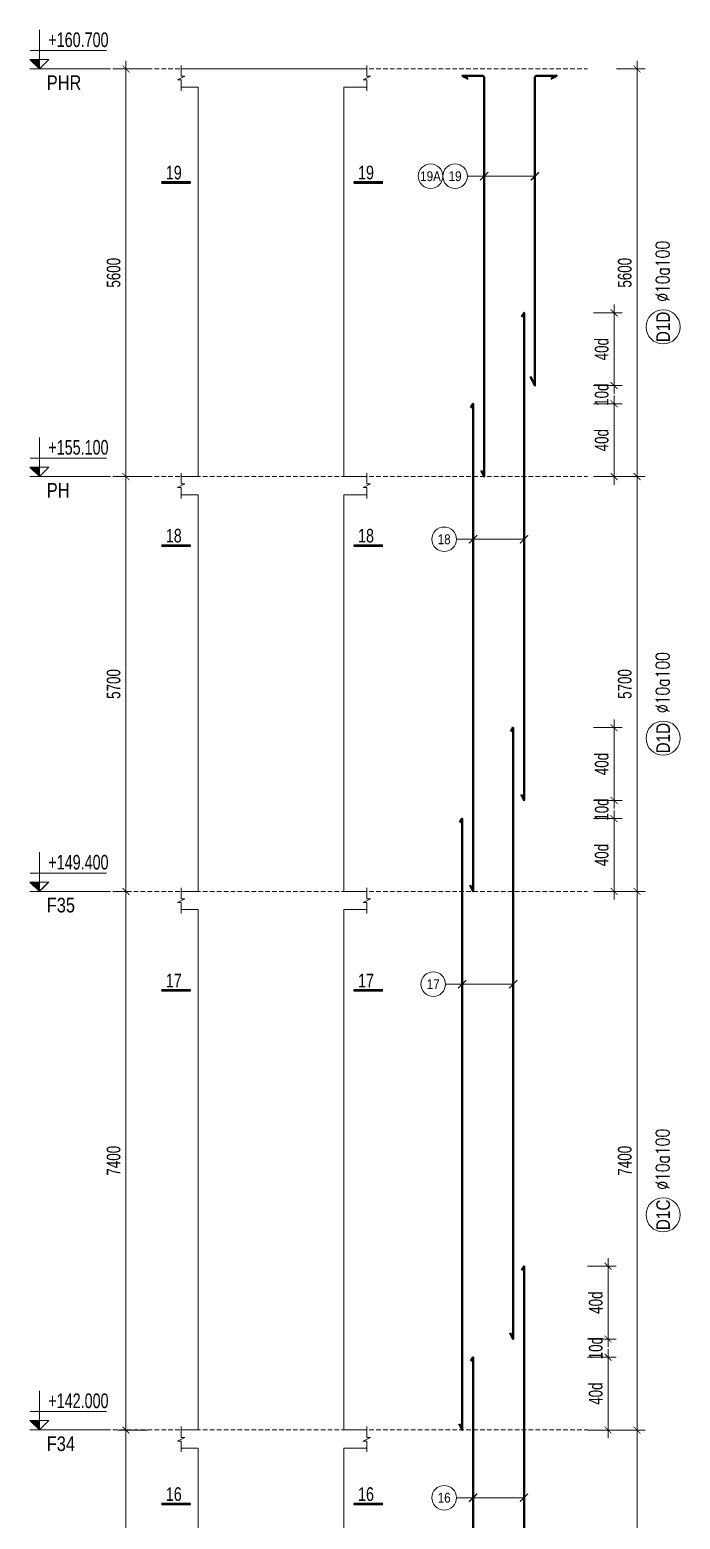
# Model space of a CAD drawing. Header units: millimetres. Extents: x 415878 to 795945, y 85573 to 378758.
# Drawn here: x 762601 to 771544, y 357393 to 377857 of the extents above; entities that cross this region are included whole.
import ezdxf
from ezdxf.enums import TextEntityAlignment as Align
from ezdxf.xclip import XClip

# ---------------------------------------------------------------- set-up
doc = ezdxf.new("R2010")
doc.units = ezdxf.units.MM
doc.linetypes.add('DASHED2', pattern=[9.525, 6.35, -3.175])
doc.layers.get('0').update_dxf_attribs({"lineweight": 20})
doc.layers.get('Defpoints').update_dxf_attribs({"color": 151, "lineweight": 9})
for name, color, linetype, lineweight in [('NDC_S_ANNO', 7, 'Continuous', 20), ('NDC_S_CONTINUOUS', 3, 'Continuous', 20), ('NDC_S_DIM', 1, 'Continuous', 15), ('NDC_S_ENG TITLE', 3, 'Continuous', 20), ('NDC_S_HATCH MATERIAL', 8, 'Continuous', 13), ('NDC_S_LEADER', 1, 'Continuous', 15), ('NDC_S_REBAR NO.', 7, 'Continuous', 20), ('NDC_S_REBAR NO. BOX', 1, 'Continuous', 9), ('NDC_S_STIRRUP', 4, 'Continuous', 40), ('NDC_S_TEXT SYMBOL', 7, 'Continuous', 20), ('NDC_S_VN TEXT', 7, 'Continuous', 20)]:
    doc.layers.add(name, color=color, linetype=linetype, lineweight=lineweight)
doc.styles.add('NDC_ANNO', font='', dxfattribs={"width": 0.8})
doc.styles.add('NDC_ARIAL', font='arial.ttf', dxfattribs={"width": 0.85})
doc.styles.add('NDC_DIM', font='', dxfattribs={"width": 0.75})
doc.styles.add('NDC_ROMANS', font='romans.shx', dxfattribs={"width": 0.7})
doc.styles.add('NDC_VIE TXT', font='arial.ttf', dxfattribs={"width": 0.8})
doc.styles.get('NDC_ANNO').set_extended_font_data('Dotum')
doc.styles.get('NDC_DIM').set_extended_font_data('Dotum')
doc.dimstyles.new('NDC_dim_75', dxfattribs={"dimscale": 75, "dimtxt": 2.5, "dimasz": 1.5, "dimexe": 1.5, "dimexo": 2.5, "dimgap": 1, "dimtad": 1, "dimdec": 0, "dimzin": 0, "dimdsep": 46, "dimtxsty": 'NDC_DIM', "dimblk": 'DIMMARK', "dimcen": 0.09, "dimdle": 1.2, "dimclrd": 1, "dimclre": 1, "dimclrt": 3, "dimadec": 0, "dimazin": 0, "dimtfac": 1, "dimtdec": 0, "dimtix": 1, "dimtofl": 0, "dimtmove": 0, "dimatfit": 3, "dimfxl": 8, "dimfxlon": 1, "dimtolj": 1, "dimtzin": 0, "dimarcsym": 0})

# ---------------------------------------------------------------- blocks, each defined once
blk = doc.blocks.new('DIMMARK')
at = {"layer": 'NDC_S_DIM', "color": 1}
blk.add_line((-1.5, 0), (1, 0), dxfattribs=at)
at = {"layer": 'NDC_S_DIM', "color": 2, "const_width": 0.1}
blk.add_lwpolyline([(-0.42, -0.42), (0.42, 0.42)], dxfattribs=at)
blk = doc.blocks.new('*D697')
at = {"layer": 'Defpoints', "color": 0, "transparency": 16777216}
for p in [(477508, 243329), (477993, 243329), (477993, 239629)]:
    blk.add_point(p, dxfattribs=at)
at = {"layer": 'NDC_S_HATCH MATERIAL', "color": 1, "lineweight": -2, "transparency": 16777216}
for p, q in [((477805, 243329), (477395, 243329)), ((477508, 239742), (477508, 243217)), ((477805, 239629), (477395, 239629))]:
    blk.add_line(p, q, dxfattribs=at)
at = {"layer": 'NDC_S_HATCH MATERIAL', "color": 1, "lineweight": -2, "transparency": 16777216, "xscale": 112.5, "yscale": 112.5, "zscale": 112.5}
for p, rotation in [((477508, 243329), 90), ((477508, 239629), 270)]:
    blk.add_blockref('DIMMARK', p, dxfattribs=dict(at, rotation=rotation))
at = {"layer": 'NDC_S_HATCH MATERIAL', "color": 3, "transparency": 16777216, "insert": (477339, 241479), "char_height": 187.5, "attachment_point": 5, "rotation": 90, "style": 'NDC_DIM'}
blk.add_mtext('\\A1;3700', dxfattribs=at)
blk = doc.blocks.new('*D698')
at = {"layer": 'Defpoints', "color": 0, "transparency": 16777216}
for p in [(477508, 250729), (477728, 250729), (477993, 243329)]:
    blk.add_point(p, dxfattribs=at)
at = {"layer": 'NDC_S_HATCH MATERIAL', "color": 1, "lineweight": -2, "transparency": 16777216}
for p, q in [((477540, 250729), (477395, 250729)), ((477508, 243442), (477508, 250617)), ((477805, 243329), (477395, 243329))]:
    blk.add_line(p, q, dxfattribs=at)
at = {"layer": 'NDC_S_HATCH MATERIAL', "color": 1, "lineweight": -2, "transparency": 16777216, "xscale": 112.5, "yscale": 112.5, "zscale": 112.5}
for p, rotation in [((477508, 250729), 90), ((477508, 243329), 270)]:
    blk.add_blockref('DIMMARK', p, dxfattribs=dict(at, rotation=rotation))
at = {"layer": 'NDC_S_HATCH MATERIAL', "color": 3, "transparency": 16777216, "insert": (477339, 247029), "char_height": 187.5, "attachment_point": 5, "rotation": 90, "style": 'NDC_DIM'}
blk.add_mtext('\\A1;7400', dxfattribs=at)
blk = doc.blocks.new('*D699')
at = {"layer": 'Defpoints', "color": 0, "transparency": 16777216}
for p in [(477508, 256429), (477993, 256429), (477728, 250729)]:
    blk.add_point(p, dxfattribs=at)
at = {"layer": 'NDC_S_HATCH MATERIAL', "color": 1, "lineweight": -2, "transparency": 16777216}
for p, q in [((477805, 256429), (477395, 256429)), ((477508, 250842), (477508, 256317)), ((477540, 250729), (477395, 250729))]:
    blk.add_line(p, q, dxfattribs=at)
at = {"layer": 'NDC_S_HATCH MATERIAL', "color": 1, "lineweight": -2, "transparency": 16777216, "xscale": 112.5, "yscale": 112.5, "zscale": 112.5}
for p, rotation in [((477508, 256429), 90), ((477508, 250729), 270)]:
    blk.add_blockref('DIMMARK', p, dxfattribs=dict(at, rotation=rotation))
at = {"layer": 'NDC_S_HATCH MATERIAL', "color": 3, "transparency": 16777216, "insert": (477339, 253579), "char_height": 187.5, "attachment_point": 5, "rotation": 90, "style": 'NDC_DIM'}
blk.add_mtext('\\A1;5700', dxfattribs=at)
blk = doc.blocks.new('*D700')
at = {"layer": 'Defpoints', "color": 0, "transparency": 16777216}
for p in [(477508, 262029), (477993, 262029), (477993, 256429)]:
    blk.add_point(p, dxfattribs=at)
at = {"layer": 'NDC_S_HATCH MATERIAL', "color": 1, "lineweight": -2, "transparency": 16777216}
for p, q in [((477805, 262029), (477395, 262029)), ((477508, 256542), (477508, 261917)), ((477805, 256429), (477395, 256429))]:
    blk.add_line(p, q, dxfattribs=at)
at = {"layer": 'NDC_S_HATCH MATERIAL', "color": 1, "lineweight": -2, "transparency": 16777216, "xscale": 112.5, "yscale": 112.5, "zscale": 112.5}
for p, rotation in [((477508, 262029), 90), ((477508, 256429), 270)]:
    blk.add_blockref('DIMMARK', p, dxfattribs=dict(at, rotation=rotation))
at = {"layer": 'NDC_S_HATCH MATERIAL', "color": 3, "transparency": 16777216, "insert": (477339, 259229), "char_height": 187.5, "attachment_point": 5, "rotation": 90, "style": 'NDC_DIM'}
blk.add_mtext('\\A1;5600', dxfattribs=at)
blk = doc.blocks.new('*D728')
at = {"layer": 'Defpoints', "color": 0, "transparency": 16777216}
for p in [(480585, 251729), (484219, 251729), (480585, 250729)]:
    blk.add_point(p, dxfattribs=at)
at = {"layer": 'NDC_S_HATCH MATERIAL', "color": 1, "lineweight": -2, "transparency": 16777216}
for p, q in [((483938, 251729), (484331, 251729)), ((484219, 250842), (484219, 251617)), ((483938, 250729), (484331, 250729))]:
    blk.add_line(p, q, dxfattribs=at)
at = {"layer": 'NDC_S_HATCH MATERIAL', "color": 1, "lineweight": -2, "transparency": 16777216, "xscale": 112.5, "yscale": 112.5, "zscale": 112.5}
for p, rotation in [((484219, 251729), 90), ((484219, 250729), 270)]:
    blk.add_blockref('DIMMARK', p, dxfattribs=dict(at, rotation=rotation))
at = {"layer": 'NDC_S_HATCH MATERIAL', "color": 3, "transparency": 16777216, "insert": (484050, 251229), "char_height": 187.5, "attachment_point": 5, "rotation": 90, "style": 'NDC_DIM'}
blk.add_mtext('\\A1;\\A1;\\A1;40d', dxfattribs=at)
blk = doc.blocks.new('*D729')
at = {"layer": 'Defpoints', "color": 0, "transparency": 16777216}
for p in [(480585, 251979), (484219, 251979), (480585, 251729)]:
    blk.add_point(p, dxfattribs=at)
at = {"layer": 'NDC_S_HATCH MATERIAL', "color": 1, "lineweight": -2, "transparency": 16777216}
for p, q in [((484219, 252092), (484219, 252204)), ((483938, 251979), (484331, 251979)), ((483938, 251729), (484331, 251729)), ((484219, 251617), (484219, 251504))]:
    blk.add_line(p, q, dxfattribs=at)
at = {"layer": 'NDC_S_HATCH MATERIAL', "color": 1, "lineweight": -2, "transparency": 16777216, "xscale": 112.5, "yscale": 112.5, "zscale": 112.5}
for p, rotation in [((484219, 251979), 270), ((484219, 251729), 90)]:
    blk.add_blockref('DIMMARK', p, dxfattribs=dict(at, rotation=rotation))
at = {"layer": 'NDC_S_HATCH MATERIAL', "color": 3, "transparency": 16777216, "insert": (484050, 251854), "char_height": 187.5, "attachment_point": 5, "rotation": 90, "style": 'NDC_DIM'}
blk.add_mtext('\\A1;\\A1;\\A1;10d', dxfattribs=at)
blk = doc.blocks.new('*D730')
at = {"layer": 'Defpoints', "color": 0, "transparency": 16777216}
for p in [(480585, 252979), (484219, 252979), (480585, 251979)]:
    blk.add_point(p, dxfattribs=at)
at = {"layer": 'NDC_S_HATCH MATERIAL', "color": 1, "lineweight": -2, "transparency": 16777216}
for p, q in [((483938, 252979), (484331, 252979)), ((484219, 252092), (484219, 252867)), ((483938, 251979), (484331, 251979))]:
    blk.add_line(p, q, dxfattribs=at)
at = {"layer": 'NDC_S_HATCH MATERIAL', "color": 1, "lineweight": -2, "transparency": 16777216, "xscale": 112.5, "yscale": 112.5, "zscale": 112.5}
for p, rotation in [((484219, 252979), 90), ((484219, 251979), 270)]:
    blk.add_blockref('DIMMARK', p, dxfattribs=dict(at, rotation=rotation))
at = {"layer": 'NDC_S_HATCH MATERIAL', "color": 3, "transparency": 16777216, "insert": (484050, 252479), "char_height": 187.5, "attachment_point": 5, "rotation": 90, "style": 'NDC_DIM'}
blk.add_mtext('\\A1;\\A1;\\A1;40d', dxfattribs=at)
blk = doc.blocks.new('*D761')
at = {"layer": 'Defpoints', "color": 0, "transparency": 16777216}
for p in [(480503, 244329), (484137, 244329), (480503, 243329)]:
    blk.add_point(p, dxfattribs=at)
at = {"layer": 'NDC_S_HATCH MATERIAL', "color": 1, "lineweight": -2, "transparency": 16777216}
for p, q in [((483856, 244329), (484249, 244329)), ((484137, 243442), (484137, 244217)), ((483856, 243329), (484249, 243329))]:
    blk.add_line(p, q, dxfattribs=at)
at = {"layer": 'NDC_S_HATCH MATERIAL', "color": 1, "lineweight": -2, "transparency": 16777216, "xscale": 112.5, "yscale": 112.5, "zscale": 112.5}
for p, rotation in [((484137, 244329), 90), ((484137, 243329), 270)]:
    blk.add_blockref('DIMMARK', p, dxfattribs=dict(at, rotation=rotation))
at = {"layer": 'NDC_S_HATCH MATERIAL', "color": 3, "transparency": 16777216, "insert": (483968, 243829), "char_height": 187.5, "attachment_point": 5, "rotation": 90, "style": 'NDC_DIM'}
blk.add_mtext('\\A1;\\A1;\\A1;40d', dxfattribs=at)
blk = doc.blocks.new('*D762')
at = {"layer": 'Defpoints', "color": 0, "transparency": 16777216}
for p in [(480503, 244579), (484137, 244579), (480503, 244329)]:
    blk.add_point(p, dxfattribs=at)
at = {"layer": 'NDC_S_HATCH MATERIAL', "color": 1, "lineweight": -2, "transparency": 16777216}
for p, q in [((484137, 244692), (484137, 244804)), ((483856, 244579), (484249, 244579)), ((483856, 244329), (484249, 244329)), ((484137, 244217), (484137, 244104))]:
    blk.add_line(p, q, dxfattribs=at)
at = {"layer": 'NDC_S_HATCH MATERIAL', "color": 1, "lineweight": -2, "transparency": 16777216, "xscale": 112.5, "yscale": 112.5, "zscale": 112.5}
for p, rotation in [((484137, 244579), 270), ((484137, 244329), 90)]:
    blk.add_blockref('DIMMARK', p, dxfattribs=dict(at, rotation=rotation))
at = {"layer": 'NDC_S_HATCH MATERIAL', "color": 3, "transparency": 16777216, "insert": (483968, 244454), "char_height": 187.5, "attachment_point": 5, "rotation": 90, "style": 'NDC_DIM'}
blk.add_mtext('\\A1;\\A1;\\A1;10d', dxfattribs=at)
blk = doc.blocks.new('*D763')
at = {"layer": 'Defpoints', "color": 0, "transparency": 16777216}
for p in [(480503, 245579), (484137, 245579), (480503, 244579)]:
    blk.add_point(p, dxfattribs=at)
at = {"layer": 'NDC_S_HATCH MATERIAL', "color": 1, "lineweight": -2, "transparency": 16777216}
for p, q in [((483856, 245579), (484249, 245579)), ((484137, 244692), (484137, 245467)), ((483856, 244579), (484249, 244579))]:
    blk.add_line(p, q, dxfattribs=at)
at = {"layer": 'NDC_S_HATCH MATERIAL', "color": 1, "lineweight": -2, "transparency": 16777216, "xscale": 112.5, "yscale": 112.5, "zscale": 112.5}
for p, rotation in [((484137, 245579), 90), ((484137, 244579), 270)]:
    blk.add_blockref('DIMMARK', p, dxfattribs=dict(at, rotation=rotation))
at = {"layer": 'NDC_S_HATCH MATERIAL', "color": 3, "transparency": 16777216, "insert": (483968, 245079), "char_height": 187.5, "attachment_point": 5, "rotation": 90, "style": 'NDC_DIM'}
blk.add_mtext('\\A1;\\A1;\\A1;40d', dxfattribs=at)
blk = doc.blocks.new('*D802')
at = {"layer": 'Defpoints', "color": 0, "transparency": 16777216}
for p in [(480503, 243329), (484535, 243329), (480503, 239629)]:
    blk.add_point(p, dxfattribs=at)
at = {"layer": 'NDC_S_VN TEXT', "color": 1, "lineweight": -2, "transparency": 16777216}
for p, q in [((484254, 243329), (484648, 243329)), ((484535, 239742), (484535, 243217)), ((484254, 239629), (484648, 239629))]:
    blk.add_line(p, q, dxfattribs=at)
at = {"layer": 'NDC_S_VN TEXT', "color": 1, "lineweight": -2, "transparency": 16777216, "xscale": 112.5, "yscale": 112.5, "zscale": 112.5}
for p, rotation in [((484535, 243329), 90), ((484535, 239629), 270)]:
    blk.add_blockref('DIMMARK', p, dxfattribs=dict(at, rotation=rotation))
at = {"layer": 'NDC_S_VN TEXT', "color": 3, "transparency": 16777216, "insert": (484367, 241479), "char_height": 187.5, "attachment_point": 5, "rotation": 90, "style": 'NDC_DIM'}
blk.add_mtext('\\A1;3700', dxfattribs=at)
blk = doc.blocks.new('*D803')
at = {"layer": 'Defpoints', "color": 0, "transparency": 16777216}
for p in [(480503, 250729), (484535, 250729), (480503, 243329)]:
    blk.add_point(p, dxfattribs=at)
at = {"layer": 'NDC_S_VN TEXT', "color": 1, "lineweight": -2, "transparency": 16777216}
for p, q in [((484254, 250729), (484648, 250729)), ((484535, 243442), (484535, 250617)), ((484254, 243329), (484648, 243329))]:
    blk.add_line(p, q, dxfattribs=at)
at = {"layer": 'NDC_S_VN TEXT', "color": 1, "lineweight": -2, "transparency": 16777216, "xscale": 112.5, "yscale": 112.5, "zscale": 112.5}
for p, rotation in [((484535, 250729), 90), ((484535, 243329), 270)]:
    blk.add_blockref('DIMMARK', p, dxfattribs=dict(at, rotation=rotation))
at = {"layer": 'NDC_S_VN TEXT', "color": 3, "transparency": 16777216, "insert": (484367, 247029), "char_height": 187.5, "attachment_point": 5, "rotation": 90, "style": 'NDC_DIM'}
blk.add_mtext('\\A1;7400', dxfattribs=at)
blk = doc.blocks.new('*D804')
at = {"layer": 'Defpoints', "color": 0, "transparency": 16777216}
for p in [(480503, 256429), (484535, 256429), (480503, 250729)]:
    blk.add_point(p, dxfattribs=at)
at = {"layer": 'NDC_S_VN TEXT', "color": 1, "lineweight": -2, "transparency": 16777216}
for p, q in [((484254, 256429), (484648, 256429)), ((484535, 250842), (484535, 256317)), ((484254, 250729), (484648, 250729))]:
    blk.add_line(p, q, dxfattribs=at)
at = {"layer": 'NDC_S_VN TEXT', "color": 1, "lineweight": -2, "transparency": 16777216, "xscale": 112.5, "yscale": 112.5, "zscale": 112.5}
for p, rotation in [((484535, 256429), 90), ((484535, 250729), 270)]:
    blk.add_blockref('DIMMARK', p, dxfattribs=dict(at, rotation=rotation))
at = {"layer": 'NDC_S_VN TEXT', "color": 3, "transparency": 16777216, "insert": (484367, 253579), "char_height": 187.5, "attachment_point": 5, "rotation": 90, "style": 'NDC_DIM'}
blk.add_mtext('\\A1;5700', dxfattribs=at)
blk = doc.blocks.new('*D805')
at = {"layer": 'Defpoints', "color": 0, "transparency": 16777216}
for p in [(480503, 262029), (484535, 262029), (480503, 256429)]:
    blk.add_point(p, dxfattribs=at)
at = {"layer": 'NDC_S_VN TEXT', "color": 1, "lineweight": -2, "transparency": 16777216}
for p, q in [((484254, 262029), (484648, 262029)), ((484535, 256542), (484535, 261917)), ((484254, 256429), (484648, 256429))]:
    blk.add_line(p, q, dxfattribs=at)
at = {"layer": 'NDC_S_VN TEXT', "color": 1, "lineweight": -2, "transparency": 16777216, "xscale": 112.5, "yscale": 112.5, "zscale": 112.5}
for p, rotation in [((484535, 262029), 90), ((484535, 256429), 270)]:
    blk.add_blockref('DIMMARK', p, dxfattribs=dict(at, rotation=rotation))
at = {"layer": 'NDC_S_VN TEXT', "color": 3, "transparency": 16777216, "insert": (484367, 259229), "char_height": 187.5, "attachment_point": 5, "rotation": 90, "style": 'NDC_DIM'}
blk.add_mtext('\\A1;5600', dxfattribs=at)
blk = doc.blocks.new('CD')
at = {"layer": 'NDC_S_ANNO'}
blk.add_hatch(color=3, dxfattribs=at).paths.add_polyline_path([(0, 160), (-161, 160), (0, 0)])
at = {"layer": 'NDC_S_ANNO', "ltscale": 50}
h = blk.add_hatch(dxfattribs=at)
h.set_pattern_fill('ANSI31', color=256, scale=140.6, style=0)
h.paths.add_polyline_path([(0, 160), (0, 0), (161, 160)])
for p, q in [((-159, 314), (1147, 314)), ((1156, 0), (-164, 0))]:
    blk.add_line(p, q, dxfattribs=at)
for points in [[(0, 669), (0, 0)], [(0, 0), (-161, 160), (0, 160)], [(0, 0), (161, 160), (0, 160)]]:
    blk.add_lwpolyline(points, dxfattribs=at)
at = {"layer": 'NDC_S_TEXT SYMBOL', "color": 3, "style": 'NDC_DIM', "width": 0.7}
blk.add_attdef('COT', (154, 375), '', height=250, dxfattribs=at)
blk = doc.blocks.new('*U25')
at = {"layer": 'NDC_S_ANNO', "color": 0, "linetype": 'ByBlock', "lineweight": -2}
blk.add_line((-4.36, 0), (1, 0), dxfattribs=at)
at = {"layer": 'NDC_S_ANNO', "ltscale": 0.005, "const_width": 0.5}
blk.add_lwpolyline([(1, 0), (-4.36, 0)], dxfattribs=at)
at = {"layer": 'NDC_S_TEXT SYMBOL', "linetype": 'ByBlock', "lineweight": -2, "style": 'NDC_ANNO', "width": 0.8}
blk.add_attdef('DETAIL', text='', height=2.5, dxfattribs=at).set_placement((-0.64, 1.82), align=Align.MIDDLE_RIGHT)
blk = doc.blocks.new('*U26')
at = {"layer": 'NDC_S_ANNO', "color": 0, "linetype": 'ByBlock', "lineweight": -2}
blk.add_line((1, 0), (-4.36, 0), dxfattribs=at)
at = {"layer": 'NDC_S_ANNO', "ltscale": 0.005, "const_width": 0.5}
blk.add_lwpolyline([(1, 0), (-4.36, 0)], dxfattribs=at)
at = {"layer": 'NDC_S_TEXT SYMBOL', "linetype": 'ByBlock', "lineweight": -2, "style": 'NDC_ANNO', "width": 0.8}
blk.add_attdef('DETAIL', text='', height=2.5, dxfattribs=at).set_placement((-0.64, 1.82), align=Align.MIDDLE_RIGHT)
blk = doc.blocks.new('*D659')
at = {"layer": 'Defpoints', "color": 0, "transparency": 16777216}
for p in [(480585, 257429), (484219, 257429), (480585, 256429)]:
    blk.add_point(p, dxfattribs=at)
at = {"layer": 'NDC_S_HATCH MATERIAL', "color": 1, "lineweight": -2, "transparency": 16777216}
for p, q in [((483938, 257429), (484331, 257429)), ((484219, 256542), (484219, 257317)), ((483938, 256429), (484331, 256429))]:
    blk.add_line(p, q, dxfattribs=at)
at = {"layer": 'NDC_S_HATCH MATERIAL', "color": 1, "lineweight": -2, "transparency": 16777216, "xscale": 112.5, "yscale": 112.5, "zscale": 112.5}
for p, rotation in [((484219, 257429), 90), ((484219, 256429), 270)]:
    blk.add_blockref('DIMMARK', p, dxfattribs=dict(at, rotation=rotation))
at = {"layer": 'NDC_S_HATCH MATERIAL', "color": 3, "transparency": 16777216, "insert": (484050, 256929), "char_height": 187.5, "attachment_point": 5, "rotation": 90, "style": 'NDC_DIM'}
blk.add_mtext('\\A1;\\A1;\\A1;40d', dxfattribs=at)
blk = doc.blocks.new('*D660')
at = {"layer": 'Defpoints', "color": 0, "transparency": 16777216}
for p in [(480585, 257679), (484219, 257679), (480585, 257429)]:
    blk.add_point(p, dxfattribs=at)
at = {"layer": 'NDC_S_HATCH MATERIAL', "color": 1, "lineweight": -2, "transparency": 16777216}
for p, q in [((484219, 257792), (484219, 257904)), ((483938, 257679), (484331, 257679)), ((483938, 257429), (484331, 257429)), ((484219, 257317), (484219, 257204))]:
    blk.add_line(p, q, dxfattribs=at)
at = {"layer": 'NDC_S_HATCH MATERIAL', "color": 1, "lineweight": -2, "transparency": 16777216, "xscale": 112.5, "yscale": 112.5, "zscale": 112.5}
for p, rotation in [((484219, 257679), 270), ((484219, 257429), 90)]:
    blk.add_blockref('DIMMARK', p, dxfattribs=dict(at, rotation=rotation))
at = {"layer": 'NDC_S_HATCH MATERIAL', "color": 3, "transparency": 16777216, "insert": (484050, 257554), "char_height": 187.5, "attachment_point": 5, "rotation": 90, "style": 'NDC_DIM'}
blk.add_mtext('\\A1;\\A1;\\A1;10d', dxfattribs=at)
blk = doc.blocks.new('*D661')
at = {"layer": 'Defpoints', "color": 0, "transparency": 16777216}
for p in [(480585, 258679), (484219, 258679), (480585, 257679)]:
    blk.add_point(p, dxfattribs=at)
at = {"layer": 'NDC_S_HATCH MATERIAL', "color": 1, "lineweight": -2, "transparency": 16777216}
for p, q in [((483938, 258679), (484331, 258679)), ((484219, 257792), (484219, 258567)), ((483938, 257679), (484331, 257679))]:
    blk.add_line(p, q, dxfattribs=at)
at = {"layer": 'NDC_S_HATCH MATERIAL', "color": 1, "lineweight": -2, "transparency": 16777216, "xscale": 112.5, "yscale": 112.5, "zscale": 112.5}
for p, rotation in [((484219, 258679), 90), ((484219, 257679), 270)]:
    blk.add_blockref('DIMMARK', p, dxfattribs=dict(at, rotation=rotation))
at = {"layer": 'NDC_S_HATCH MATERIAL', "color": 3, "transparency": 16777216, "insert": (484050, 258179), "char_height": 187.5, "attachment_point": 5, "rotation": 90, "style": 'NDC_DIM'}
blk.add_mtext('\\A1;\\A1;\\A1;40d', dxfattribs=at)
blk = doc.blocks.new('MATDUNGCOTC5')
at = {"layer": 'Defpoints'}
blk.add_line((483131.5, 259390), (483131.5, 260554.1), dxfattribs=at)
at = {"layer": 'NDC_S_CONTINUOUS'}
blk.add_line((478268.4, 262029.4), (480819, 262029.4), dxfattribs=at)
for points in [[(478268.4, 256429.4), (478502.9, 256429.4), (478502.9, 261779.4), (478268.4, 261779.4)], [(480819, 256429.4), (480502.9, 256429.4), (480502.9, 261779.4), (480819, 261779.4)], [(478268.4, 250729.4), (478502.9, 250729.4), (478502.9, 256179.4), (478268.4, 256179.4)], [(480819, 250729.4), (480502.9, 250729.4), (480502.9, 256179.4), (480819, 256179.4)], [(478268.4, 243329.4), (478502.9, 243329.4), (478502.9, 250479.4), (478268.4, 250479.4)], [(480819, 243329.4), (480502.9, 243329.4), (480502.9, 250479.4), (480819, 250479.4)], [(478268.4, 239629.4), (478502.9, 239629.4), (478502.9, 243079.4), (478268.4, 243079.4)], [(480819, 239629.4), (480502.9, 239629.4), (480502.9, 243079.4), (480819, 243079.4)]]:
    blk.add_lwpolyline(points, dxfattribs=at)
at = {"layer": 'NDC_S_DIM', "ltscale": 40}
for points in [[(478268.4, 262077.9), (478268.4, 261927.9), (478318.4, 261927.9), (478218.4, 261877.9), (478268.4, 261877.9), (478268.4, 261727.9)], [(480819, 262077.9), (480819, 261927.9), (480869, 261927.9), (480769, 261877.9), (480819, 261877.9), (480819, 261727.9)], [(478268.4, 256477.9), (478268.4, 256327.9), (478318.4, 256327.9), (478218.4, 256277.9), (478268.4, 256277.9), (478268.4, 256127.9)], [(480819, 256477.9), (480819, 256327.9), (480869, 256327.9), (480769, 256277.9), (480819, 256277.9), (480819, 256127.9)], [(478268.4, 250777.9), (478268.4, 250627.9), (478318.4, 250627.9), (478218.4, 250577.9), (478268.4, 250577.9), (478268.4, 250427.9)], [(480819, 250777.9), (480819, 250627.9), (480869, 250627.9), (480769, 250577.9), (480819, 250577.9), (480819, 250427.9)], [(478268.4, 243377.9), (478268.4, 243227.9), (478318.4, 243227.9), (478218.4, 243177.9), (478268.4, 243177.9), (478268.4, 243027.9)], [(480819, 243377.9), (480819, 243227.9), (480869, 243227.9), (480769, 243177.9), (480819, 243177.9), (480819, 243027.9)]]:
    blk.add_lwpolyline(points, dxfattribs=at)
at = {"layer": 'NDC_S_HATCH MATERIAL', "linetype": 'DASHED2', "ltscale": 10}
for p, q in [((476186.2, 262029.4), (483855.7, 262029.4)), ((476186.2, 256429.4), (483855.7, 256429.4)), ((476186.2, 250729.4), (483855.7, 250729.4)), ((476186.2, 243329.4), (483855.7, 243329.4))]:
    blk.add_line(p, q, dxfattribs=at)
at = {"layer": 'NDC_S_LEADER', "ltscale": 0.005}
for centre in [(481696.1, 260555.8), (482033.6, 260555.8), (481883.6, 255567.1), (481733.6, 249454.8), (481883.6, 242398.9)]:
    blk.add_circle(centre, 168.7, dxfattribs=at)
at = {"layer": 'NDC_S_REBAR NO. BOX'}
for centre in [(484894.2, 258485.3), (484894.2, 252835.3), (484894.2, 246285.3)]:
    blk.add_circle(centre, 234.8, dxfattribs=at)
at = {"layer": 'NDC_S_STIRRUP'}
for points in [[(482391.5, 256512.8), (482431.5, 256429.4), (482431.5, 261915.5, 0.4142136), (482411.5, 261935.5), (482131.5, 261935.5), (482215, 261895.5)], [(483071.5, 257804.6), (483131.5, 257679.4), (483131.5, 261915.5, -0.4142136), (483151.5, 261935.5), (483431.5, 261935.5), (483348.1, 261895.5)]]:
    blk.add_lwpolyline(points, format="xyb", dxfattribs=at)
for points in [[(482941.5, 252062.8), (482981.5, 251979.4), (482981.5, 258679.4), (482948, 258624.6)], [(482241.5, 250812.8), (482281.5, 250729.4), (482281.5, 257429.4), (482248, 257374.6)], [(482791.5, 244662.8), (482831.5, 244579.4), (482831.5, 252979.4), (482798, 252924.6)], [(482091.5, 243412.8), (482131.5, 243329.4), (482131.5, 251729.4), (482098, 251674.6)], [(482941.5, 240962.8), (482981.5, 240879.4), (482981.5, 245579.4), (482948, 245524.6)], [(482241.5, 239712.8), (482281.5, 239629.4), (482281.5, 244329.4), (482248, 244274.6)]]:
    blk.add_lwpolyline(points, dxfattribs=at)
at = {"layer": 'NDC_S_DIM'}
ref = blk.add_blockref('CD', (476317.9, 262029.4), dxfattribs=dict(at, xscale=0.803571428579744, yscale=0.803571428579744, zscale=0.803571428579744))
ref.add_attrib('COT', '+160.700', (476441.6, 262330.4), dxfattribs={"layer": '0', "color": 3, "height": 200.89, "style": 'NDC_DIM', "width": 0.75})
at = {"layer": 'NDC_S_DIM', "color": 2, "xscale": 75, "yscale": 75, "zscale": 75}
for name, p, values in [('*U25', (478323.6, 260469.3), {'DETAIL': '19'}), ('*U26', (480966.1, 260469.3), {'DETAIL': '19'}), ('*U25', (478323.6, 255480.5), {'DETAIL': '18'}), ('*U26', (480966.1, 255480.5), {'DETAIL': '18'}), ('*U25', (478323.6, 249368.3), {'DETAIL': '17'}), ('*U26', (480966.1, 249368.3), {'DETAIL': '17'}), ('*U25', (478323.6, 242312.3), {'DETAIL': '16'}), ('*U26', (480966.1, 242312.3), {'DETAIL': '16'})]:
    blk.add_blockref(name, p, dxfattribs=at).add_auto_attribs(values)
at = {"layer": 'NDC_S_DIM'}
ref = blk.add_blockref('CD', (476317.9, 256429.4), dxfattribs=dict(at, xscale=0.803571428579744, yscale=0.803571428579744, zscale=0.803571428579744))
ref.add_attrib('COT', '+155.100', (476441.6, 256730.4), dxfattribs={"layer": '0', "color": 3, "height": 200.89, "style": 'NDC_DIM', "width": 0.75})
ref = blk.add_blockref('CD', (476317.9, 250729.4), dxfattribs=dict(at, xscale=0.803571428579744, yscale=0.803571428579744, zscale=0.803571428579744))
ref.add_attrib('COT', '+149.400', (476441.6, 251030.4), dxfattribs={"layer": '0', "color": 3, "height": 200.89, "style": 'NDC_DIM', "width": 0.75})
ref = blk.add_blockref('CD', (476317.9, 243329.4), dxfattribs=dict(at, xscale=0.803571428579744, yscale=0.803571428579744, zscale=0.803571428579744))
ref.add_attrib('COT', '+142.000', (476441.6, 243630.4), dxfattribs={"layer": '0', "color": 3, "height": 200.89, "style": 'NDC_DIM', "width": 0.75})
at = {"layer": 'NDC_S_ENG TITLE', "ltscale": 3, "style": 'NDC_ROMANS', "width": 0.75}
for p in [(484979.3, 258829.6), (484979.3, 253179.6), (484979.3, 246629.6)]:
    blk.add_text('%%C10a100', height=187.5, rotation=90, dxfattribs=at).set_placement(p)
at = {"layer": 'NDC_S_REBAR NO.', "style": 'NDC_ARIAL', "width": 0.8}
for s, p in [('D1D', (484894.2, 258485.3)), ('D1D', (484894.2, 252835.3)), ('D1C', (484894.2, 246285.3))]:
    blk.add_text(s, height=187.5, rotation=90, dxfattribs=at).set_placement(p, align=Align.MIDDLE_CENTER)
at = {"layer": 'NDC_S_VN TEXT', "style": 'NDC_VIE TXT', "width": 0.8}
for s, p in [('PHR', (476420.7, 261841)), ('PH', (476420.7, 256241)), ('F35', (476420.7, 250541)), ('F34', (476420.7, 243141))]:
    blk.add_text(s, height=200.89, dxfattribs=at).set_placement(p, align=Align.MIDDLE_LEFT)
at = {"layer": 'NDC_S_VN TEXT', "style": 'NDC_ARIAL', "width": 0.85}
for s, p in [('19A', (481696.1, 260555.8)), ('19', (482033.6, 260555.8)), ('18', (481883.6, 255567.1)), ('17', (481733.6, 249454.8)), ('16', (481883.6, 242398.9))]:
    blk.add_text(s, height=135, dxfattribs=at).set_placement(p, align=Align.MIDDLE_CENTER)
at = {"layer": 'NDC_S_HATCH MATERIAL'}
for base, p1, p2, picture, middle in [((477507.8, 262029.4), (477992.8, 256429.4), (477992.8, 262029.4), '*D700', (477339, 259229.4)), ((477507.8, 256429.4), (477727.7, 250729.4), (477992.8, 256429.4), '*D699', (477339, 253579.4)), ((477507.8, 250729.4), (477992.8, 243329.4), (477727.7, 250729.4), '*D698', (477339, 247029.4)), ((477507.8, 243329.4), (477992.8, 239629.4), (477992.8, 243329.4), '*D697', (477339, 241479.4))]:
    dim = blk.add_linear_dim(base=base, p1=p1, p2=p2, angle=90, dimstyle='NDC_dim_75', override={"dimtmove": 1}, dxfattribs=at)
    dim.commit()
    dim.dimension.update_dxf_attribs({"geometry": picture, "text_midpoint": middle})
for base, p1, p2, text, picture, middle in [((484219, 258679.4), (480584.9, 257679.4), (480584.9, 258679.4), '\\A1;\\A1;40d', '*D661', (484050.2, 258179.4)), ((484219, 257679.4), (480584.9, 257429.4), (480584.9, 257679.4), '\\A1;\\A1;10d', '*D660', (484050.2, 257554.4)), ((484219, 257429.4), (480584.9, 256429.4), (480584.9, 257429.4), '\\A1;\\A1;40d', '*D659', (484050.2, 256929.4)), ((484219, 252979.4), (480584.9, 251979.4), (480584.9, 252979.4), '\\A1;\\A1;40d', '*D730', (484050.2, 252479.4)), ((484219, 251979.4), (480584.9, 251729.4), (480584.9, 251979.4), '\\A1;\\A1;10d', '*D729', (484050.2, 251854.4)), ((484219, 251729.4), (480584.9, 250729.4), (480584.9, 251729.4), '\\A1;\\A1;40d', '*D728', (484050.2, 251229.4)), ((484137, 245579.4), (480502.9, 244579.4), (480502.9, 245579.4), '\\A1;\\A1;40d', '*D763', (483968.2, 245079.4)), ((484137, 244579.4), (480502.9, 244329.4), (480502.9, 244579.4), '\\A1;\\A1;10d', '*D762', (483968.2, 244454.4)), ((484137, 244329.4), (480502.9, 243329.4), (480502.9, 244329.4), '\\A1;\\A1;40d', '*D761', (483968.2, 243829.4))]:
    dim = blk.add_linear_dim(base=base, p1=p1, p2=p2, angle=90, text=text, dimstyle='NDC_dim_75', override={"dimtmove": 1, "dimfxl": 3.75}, dxfattribs=at)
    dim.commit()
    dim.dimension.update_dxf_attribs({"geometry": picture, "text_midpoint": middle})
at = {"layer": 'NDC_S_VN TEXT'}
for base, p1, p2, picture, middle in [((484535.4, 262029.4), (480502.9, 256429.4), (480502.9, 262029.4), '*D805', (484366.6, 259229.4)), ((484535.4, 256429.4), (480502.9, 250729.4), (480502.9, 256429.4), '*D804', (484366.6, 253579.4)), ((484535.4, 250729.4), (480502.9, 243329.4), (480502.9, 250729.4), '*D803', (484366.6, 247029.4)), ((484535.4, 243329.4), (480502.9, 239629.4), (480502.9, 243329.4), '*D802', (484366.6, 241479.4))]:
    dim = blk.add_linear_dim(base=base, p1=p1, p2=p2, angle=90, dimstyle='NDC_dim_75', override={"dimtmove": 1, "dimfxl": 3.75}, dxfattribs=at)
    dim.commit()
    dim.dimension.update_dxf_attribs({"geometry": picture, "text_midpoint": middle})
for points in [[(483131.5, 260555.8), (482202.4, 260555.8)], [(482431.5, 260555.8), (482202.4, 260555.8)], [(482981.5, 255567.1), (482052.4, 255567.1)], [(482281.5, 255567.1), (482052.4, 255567.1)], [(482831.5, 249454.8), (481902.4, 249454.8)], [(482131.5, 249454.8), (481902.4, 249454.8)], [(482981.5, 242398.9), (482052.4, 242398.9)], [(482281.5, 242398.9), (482052.4, 242398.9)]]:
    blk.add_leader(points, dimstyle='NDC_dim_75', override={"dimtmove": 1, "dimldrblk": 'ARCHTICK', "dimfxl": 3.75}, dxfattribs=at)

msp = doc.modelspace()

# ---------------------------------------------------------------- block references
at = {"layer": 'NDC_S_VN TEXT'}
ref = msp.add_blockref('MATDUNGCOTC5', (286414.5, 115289.2), dxfattribs=at)
XClip(ref).set_block_clipping_path([(475648.5125352731, 224184.4665787374), (485351.8807306427, 262905.437313965)])

doc.saveas('drawing.dxf')
